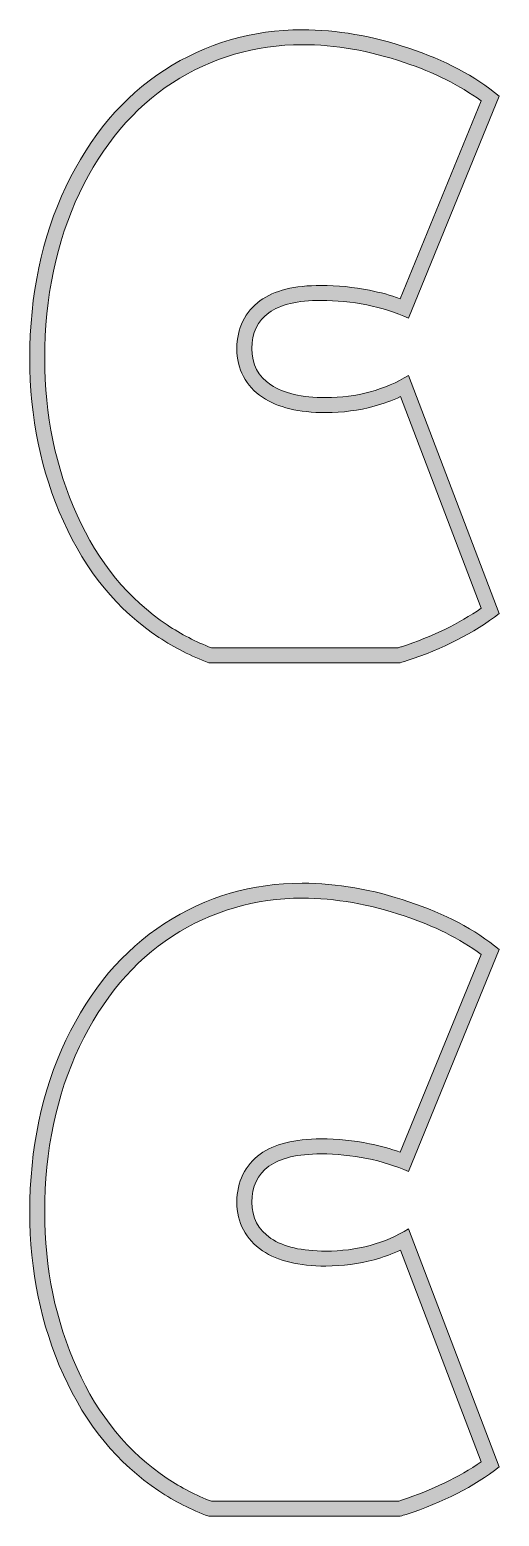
# Model space of a CAD drawing. Header units: millimetres. Extents: x 17 to 633, y 42 to 340.
# Drawn here: x 16.5 to 110.7, y 42.2 to 340.4 of the extents above; entities that cross this region are included whole.
import ezdxf

# ---------------------------------------------------------------- set-up
doc = ezdxf.new("R2010")
doc.units = ezdxf.units.MM
doc.header["$MEASUREMENT"] = 0
doc.layers.add('Layer 1', color=7, linetype='Continuous')

# ---------------------------------------------------------------- blocks, each defined once
blk = doc.blocks.new('block 7')
at = {"layer": 'Layer 1'}
h = blk.add_hatch(color=2, dxfattribs=at)
h.dxf.hatch_style = 2
edge = h.paths.add_edge_path()
edge.add_spline(control_points=[(71.16, 169.2), (61.14, 169.2), (51.93, 166.5), (43.53, 161.1), (35.22, 155.69), (28.64, 147.9), (23.8, 137.71), (18.96, 127.51), (16.54, 116.03), (16.54, 103.24), (16.54, 91.45), (18.79, 80.57), (23.29, 70.59), (27.78, 60.56), (34.17, 52.8), (42.44, 47.29), (45.59, 45.19), (48.93, 43.49), (52.45, 42.19), (52.45, 42.19), (90.81, 42.19), (90.81, 42.19), (91.22, 42.32), (91.63, 42.44), (92.04, 42.57), (99.41, 45), (105.62, 48.16), (110.68, 52.08), (110.68, 52.08), (92.49, 99.85), (92.49, 99.85), (90.18, 98.41), (87.61, 97.31), (84.78, 96.54), (81.95, 95.77), (79, 95.39), (75.91, 95.39), (71.11, 95.39), (67.44, 96.24), (64.89, 97.95), (62.34, 99.66), (61.07, 102.08), (61.07, 105.22), (61.07, 108.36), (62.21, 110.76), (64.5, 112.41), (66.79, 114.07), (70.27, 114.89), (74.94, 114.89), (78.03, 114.89), (81.08, 114.59), (84.1, 113.98), (87.13, 113.38), (89.92, 112.49), (92.49, 111.34), (92.49, 111.34), (110.67, 155.89), (110.67, 155.89), (105.79, 159.91), (99.75, 163.1), (92.55, 165.47), (85.27, 167.96), (78.14, 169.2), (71.16, 169.2), (71.16, 169.2), (71.16, 169.2), (71.16, 169.2)], knot_values=[0, 0, 0, 0, 1, 1, 1, 2, 2, 2, 3, 3, 3, 4, 4, 4, 5, 5, 5, 6, 6, 6, 7, 7, 7, 8, 8, 8, 9, 9, 9, 10, 10, 10, 11, 11, 11, 12, 12, 12, 13, 13, 13, 14, 14, 14, 15, 15, 15, 16, 16, 16, 17, 17, 17, 18, 18, 18, 19, 19, 19, 20, 20, 20, 21, 21, 21, 22, 22, 22, 22], degree=3, periodic=1)
edge = h.paths.add_edge_path()
edge.add_spline(control_points=[(71.16, 166.2), (77.78, 166.2), (84.65, 165), (91.59, 162.64), (91.59, 162.64), (91.6, 162.63), (91.6, 162.63), (91.6, 162.63), (91.62, 162.63), (91.62, 162.63), (97.6, 160.66), (102.77, 158.07), (107.04, 154.92), (107.04, 154.92), (90.84, 115.24), (90.84, 115.24), (88.89, 115.93), (86.84, 116.5), (84.69, 116.93), (81.5, 117.57), (78.21, 117.9), (74.95, 117.9), (69.58, 117.9), (65.59, 116.9), (62.75, 114.85), (59.69, 112.64), (58.07, 109.31), (58.07, 105.23), (58.07, 101.1), (59.85, 97.72), (63.22, 95.46), (66.31, 93.39), (70.46, 92.39), (75.91, 92.39), (79.26, 92.39), (82.5, 92.82), (85.57, 93.65), (87.44, 94.16), (89.22, 94.81), (90.91, 95.59), (90.91, 95.59), (107.06, 53.14), (107.06, 53.14), (102.63, 50.04), (97.27, 47.45), (91.11, 45.42), (90.86, 45.34), (90.63, 45.27), (90.39, 45.2), (90.38, 45.19), (90.37, 45.19), (90.37, 45.19), (90.37, 45.19), (52.99, 45.19), (52.99, 45.19), (49.87, 46.39), (46.88, 47.93), (44.1, 49.78), (36.35, 54.95), (30.27, 62.36), (26.02, 71.83), (21.72, 81.36), (19.54, 91.93), (19.54, 103.24), (19.54, 115.51), (21.89, 126.68), (26.51, 136.42), (31.09, 146.06), (37.37, 153.51), (45.16, 158.57), (53.02, 163.63), (61.76, 166.2), (71.16, 166.2)], knot_values=[0, 0, 0, 0, 0.352778, 0.352778, 0.352778, 0.705556, 0.705556, 0.705556, 1.058333, 1.058333, 1.058333, 1.411111, 1.411111, 1.411111, 1.763889, 1.763889, 1.763889, 2.116667, 2.116667, 2.116667, 2.469444, 2.469444, 2.469444, 2.822222, 2.822222, 2.822222, 3.175, 3.175, 3.175, 3.527778, 3.527778, 3.527778, 3.880556, 3.880556, 3.880556, 4.233333, 4.233333, 4.233333, 4.586111, 4.586111, 4.586111, 4.938889, 4.938889, 4.938889, 5.291667, 5.291667, 5.291667, 5.644444, 5.644444, 5.644444, 5.997222, 5.997222, 5.997222, 6.35, 6.35, 6.35, 6.702778, 6.702778, 6.702778, 7.055556, 7.055556, 7.055556, 7.408333, 7.408333, 7.408333, 7.761111, 7.761111, 7.761111, 8.113889, 8.113889, 8.113889, 8.466667, 8.466667, 8.466667, 8.466667], degree=3, periodic=0)
edge.add_line((71.16, 166.2), (71.16, 166.2))
at = {"layer": 'Layer 1', "lineweight": 0}
for points, knots in [([(71.16, 169.2), (61.14, 169.2), (51.93, 166.5), (43.53, 161.1), (35.22, 155.69), (28.64, 147.9), (23.8, 137.71), (18.96, 127.51), (16.54, 116.03), (16.54, 103.24), (16.54, 91.45), (18.79, 80.57), (23.29, 70.59), (27.78, 60.56), (34.17, 52.8), (42.44, 47.29), (45.59, 45.19), (48.93, 43.49), (52.45, 42.19), (52.45, 42.19), (90.81, 42.19), (90.81, 42.19), (91.22, 42.32), (91.63, 42.44), (92.04, 42.57), (99.41, 45), (105.62, 48.16), (110.68, 52.08), (110.68, 52.08), (92.49, 99.85), (92.49, 99.85), (90.18, 98.41), (87.61, 97.31), (84.78, 96.54), (81.95, 95.77), (79, 95.39), (75.91, 95.39), (71.11, 95.39), (67.44, 96.24), (64.89, 97.95), (62.34, 99.66), (61.07, 102.08), (61.07, 105.22), (61.07, 108.36), (62.21, 110.76), (64.5, 112.41), (66.79, 114.07), (70.27, 114.89), (74.94, 114.89), (78.03, 114.89), (81.08, 114.59), (84.1, 113.98), (87.13, 113.38), (89.92, 112.49), (92.49, 111.34), (92.49, 111.34), (110.67, 155.89), (110.67, 155.89), (105.79, 159.91), (99.75, 163.1), (92.55, 165.47), (85.27, 167.96), (78.14, 169.2), (71.16, 169.2), (71.16, 169.2), (71.16, 169.2), (71.16, 169.2)], [0, 0, 0, 0, 1, 1, 1, 2, 2, 2, 3, 3, 3, 4, 4, 4, 5, 5, 5, 6, 6, 6, 7, 7, 7, 8, 8, 8, 9, 9, 9, 10, 10, 10, 11, 11, 11, 12, 12, 12, 13, 13, 13, 14, 14, 14, 15, 15, 15, 16, 16, 16, 17, 17, 17, 18, 18, 18, 19, 19, 19, 20, 20, 20, 21, 21, 21, 22, 22, 22, 22]), ([(71.16, 166.2), (77.78, 166.2), (84.65, 165), (91.59, 162.64), (91.59, 162.64), (91.6, 162.63), (91.6, 162.63), (91.6, 162.63), (91.62, 162.63), (91.62, 162.63), (97.6, 160.66), (102.77, 158.07), (107.04, 154.92), (107.04, 154.92), (90.84, 115.24), (90.84, 115.24), (88.89, 115.93), (86.84, 116.5), (84.69, 116.93), (81.5, 117.57), (78.21, 117.9), (74.95, 117.9), (69.58, 117.9), (65.59, 116.9), (62.75, 114.85), (59.69, 112.64), (58.07, 109.31), (58.07, 105.23), (58.07, 101.1), (59.85, 97.72), (63.22, 95.46), (66.31, 93.39), (70.46, 92.39), (75.91, 92.39), (79.26, 92.39), (82.5, 92.82), (85.57, 93.65), (87.44, 94.16), (89.22, 94.81), (90.91, 95.59), (90.91, 95.59), (107.06, 53.14), (107.06, 53.14), (102.63, 50.04), (97.27, 47.45), (91.11, 45.42), (90.86, 45.34), (90.63, 45.27), (90.39, 45.2), (90.38, 45.19), (90.37, 45.19), (90.37, 45.19), (90.37, 45.19), (52.99, 45.19), (52.99, 45.19), (49.87, 46.39), (46.88, 47.93), (44.1, 49.78), (36.35, 54.95), (30.27, 62.36), (26.02, 71.83), (21.72, 81.36), (19.54, 91.93), (19.54, 103.24), (19.54, 115.51), (21.89, 126.68), (26.51, 136.42), (31.09, 146.06), (37.37, 153.51), (45.16, 158.57), (53.02, 163.63), (61.76, 166.2), (71.16, 166.2)], [0, 0, 0, 0, 1, 1, 1, 2, 2, 2, 3, 3, 3, 4, 4, 4, 5, 5, 5, 6, 6, 6, 7, 7, 7, 8, 8, 8, 9, 9, 9, 10, 10, 10, 11, 11, 11, 12, 12, 12, 13, 13, 13, 14, 14, 14, 15, 15, 15, 16, 16, 16, 17, 17, 17, 18, 18, 18, 19, 19, 19, 20, 20, 20, 21, 21, 21, 22, 22, 22, 23, 23, 23, 24, 24, 24, 24])]:
    blk.add_open_spline(points, degree=3, knots=knots, dxfattribs=at)
blk = doc.blocks.new('block 13')
at = {"layer": 'Layer 1'}
h = blk.add_hatch(color=2, dxfattribs=at)
h.dxf.hatch_style = 2
edge = h.paths.add_edge_path()
edge.add_spline(control_points=[(71.16, 340.43), (61.14, 340.43), (51.93, 337.73), (43.53, 332.33), (35.22, 326.93), (28.64, 319.13), (23.8, 308.94), (18.96, 298.75), (16.54, 287.26), (16.54, 274.48), (16.54, 262.69), (18.79, 251.8), (23.29, 241.83), (27.78, 231.8), (34.17, 224.03), (42.44, 218.52), (45.59, 216.42), (48.93, 214.73), (52.45, 213.43), (52.45, 213.43), (90.81, 213.43), (90.81, 213.43), (91.22, 213.55), (91.63, 213.67), (92.04, 213.81), (99.41, 216.23), (105.62, 219.4), (110.68, 223.31), (110.68, 223.31), (92.49, 271.09), (92.49, 271.09), (90.18, 269.65), (87.61, 268.55), (84.78, 267.78), (81.95, 267.01), (79, 266.62), (75.91, 266.62), (71.11, 266.62), (67.44, 267.48), (64.89, 269.18), (62.34, 270.89), (61.07, 273.31), (61.07, 276.46), (61.07, 279.6), (62.21, 282), (64.5, 283.65), (66.79, 285.3), (70.27, 286.13), (74.94, 286.13), (78.03, 286.13), (81.08, 285.82), (84.1, 285.22), (87.12, 284.61), (89.92, 283.73), (92.49, 282.57), (92.49, 282.57), (110.67, 327.12), (110.67, 327.12), (105.79, 331.14), (99.75, 334.34), (92.55, 336.71), (85.27, 339.19), (78.14, 340.43), (71.16, 340.43), (71.16, 340.43), (71.16, 340.43), (71.16, 340.43)], knot_values=[0, 0, 0, 0, 1, 1, 1, 2, 2, 2, 3, 3, 3, 4, 4, 4, 5, 5, 5, 6, 6, 6, 7, 7, 7, 8, 8, 8, 9, 9, 9, 10, 10, 10, 11, 11, 11, 12, 12, 12, 13, 13, 13, 14, 14, 14, 15, 15, 15, 16, 16, 16, 17, 17, 17, 18, 18, 18, 19, 19, 19, 20, 20, 20, 21, 21, 21, 22, 22, 22, 22], degree=3, periodic=1)
edge = h.paths.add_edge_path()
edge.add_spline(control_points=[(71.16, 337.43), (77.78, 337.43), (84.65, 336.23), (91.59, 333.87), (91.59, 333.87), (91.6, 333.87), (91.6, 333.87), (91.6, 333.87), (91.62, 333.86), (91.62, 333.86), (97.6, 331.89), (102.77, 329.3), (107.04, 326.15), (107.04, 326.15), (90.84, 286.47), (90.84, 286.47), (88.89, 287.16), (86.84, 287.73), (84.69, 288.16), (81.5, 288.8), (78.21, 289.13), (74.95, 289.13), (69.58, 289.13), (65.59, 288.13), (62.75, 286.08), (59.69, 283.87), (58.07, 280.54), (58.07, 276.46), (58.07, 272.33), (59.85, 268.95), (63.22, 266.69), (66.31, 264.63), (70.46, 263.62), (75.91, 263.62), (79.26, 263.62), (82.5, 264.05), (85.57, 264.88), (87.44, 265.39), (89.22, 266.04), (90.91, 266.82), (90.91, 266.82), (107.06, 224.37), (107.06, 224.37), (102.63, 221.27), (97.27, 218.68), (91.11, 216.65), (90.86, 216.57), (90.63, 216.5), (90.39, 216.43), (90.38, 216.43), (90.37, 216.43), (90.37, 216.42), (90.37, 216.42), (52.99, 216.42), (52.99, 216.42), (49.87, 217.62), (46.88, 219.16), (44.1, 221.01), (36.35, 226.18), (30.27, 233.59), (26.02, 243.06), (21.72, 252.59), (19.54, 263.16), (19.54, 274.47), (19.54, 286.74), (21.89, 297.91), (26.51, 307.65), (31.09, 317.29), (37.37, 324.74), (45.16, 329.8), (53.02, 334.86), (61.76, 337.43), (71.16, 337.43)], knot_values=[0, 0, 0, 0, 0.352778, 0.352778, 0.352778, 0.705556, 0.705556, 0.705556, 1.058333, 1.058333, 1.058333, 1.411111, 1.411111, 1.411111, 1.763889, 1.763889, 1.763889, 2.116667, 2.116667, 2.116667, 2.469444, 2.469444, 2.469444, 2.822222, 2.822222, 2.822222, 3.175, 3.175, 3.175, 3.527778, 3.527778, 3.527778, 3.880556, 3.880556, 3.880556, 4.233333, 4.233333, 4.233333, 4.586111, 4.586111, 4.586111, 4.938889, 4.938889, 4.938889, 5.291667, 5.291667, 5.291667, 5.644444, 5.644444, 5.644444, 5.997222, 5.997222, 5.997222, 6.35, 6.35, 6.35, 6.702778, 6.702778, 6.702778, 7.055556, 7.055556, 7.055556, 7.408333, 7.408333, 7.408333, 7.761111, 7.761111, 7.761111, 8.113889, 8.113889, 8.113889, 8.466667, 8.466667, 8.466667, 8.466667], degree=3, periodic=0)
edge.add_line((71.16, 337.43), (71.16, 337.43))
at = {"layer": 'Layer 1', "lineweight": 0}
for points, knots in [([(71.16, 340.43), (61.14, 340.43), (51.93, 337.73), (43.53, 332.33), (35.22, 326.93), (28.64, 319.13), (23.8, 308.94), (18.96, 298.75), (16.54, 287.26), (16.54, 274.48), (16.54, 262.69), (18.79, 251.8), (23.29, 241.83), (27.78, 231.8), (34.17, 224.03), (42.44, 218.52), (45.59, 216.42), (48.93, 214.73), (52.45, 213.43), (52.45, 213.43), (90.81, 213.43), (90.81, 213.43), (91.22, 213.55), (91.63, 213.67), (92.04, 213.81), (99.41, 216.23), (105.62, 219.4), (110.68, 223.31), (110.68, 223.31), (92.49, 271.09), (92.49, 271.09), (90.18, 269.65), (87.61, 268.55), (84.78, 267.78), (81.95, 267.01), (79, 266.62), (75.91, 266.62), (71.11, 266.62), (67.44, 267.48), (64.89, 269.18), (62.34, 270.89), (61.07, 273.31), (61.07, 276.46), (61.07, 279.6), (62.21, 282), (64.5, 283.65), (66.79, 285.3), (70.27, 286.13), (74.94, 286.13), (78.03, 286.13), (81.08, 285.82), (84.1, 285.22), (87.12, 284.61), (89.92, 283.73), (92.49, 282.57), (92.49, 282.57), (110.67, 327.12), (110.67, 327.12), (105.79, 331.14), (99.75, 334.34), (92.55, 336.71), (85.27, 339.19), (78.14, 340.43), (71.16, 340.43), (71.16, 340.43), (71.16, 340.43), (71.16, 340.43)], [0, 0, 0, 0, 1, 1, 1, 2, 2, 2, 3, 3, 3, 4, 4, 4, 5, 5, 5, 6, 6, 6, 7, 7, 7, 8, 8, 8, 9, 9, 9, 10, 10, 10, 11, 11, 11, 12, 12, 12, 13, 13, 13, 14, 14, 14, 15, 15, 15, 16, 16, 16, 17, 17, 17, 18, 18, 18, 19, 19, 19, 20, 20, 20, 21, 21, 21, 22, 22, 22, 22]), ([(71.16, 337.43), (77.78, 337.43), (84.65, 336.23), (91.59, 333.87), (91.59, 333.87), (91.6, 333.87), (91.6, 333.87), (91.6, 333.87), (91.62, 333.86), (91.62, 333.86), (97.6, 331.89), (102.77, 329.3), (107.04, 326.15), (107.04, 326.15), (90.84, 286.47), (90.84, 286.47), (88.89, 287.16), (86.84, 287.73), (84.69, 288.16), (81.5, 288.8), (78.21, 289.13), (74.95, 289.13), (69.58, 289.13), (65.59, 288.13), (62.75, 286.08), (59.69, 283.87), (58.07, 280.54), (58.07, 276.46), (58.07, 272.33), (59.85, 268.95), (63.22, 266.69), (66.31, 264.63), (70.46, 263.62), (75.91, 263.62), (79.26, 263.62), (82.5, 264.05), (85.57, 264.88), (87.44, 265.39), (89.22, 266.04), (90.91, 266.82), (90.91, 266.82), (107.06, 224.37), (107.06, 224.37), (102.63, 221.27), (97.27, 218.68), (91.11, 216.65), (90.86, 216.57), (90.63, 216.5), (90.39, 216.43), (90.38, 216.43), (90.37, 216.43), (90.37, 216.42), (90.37, 216.42), (52.99, 216.42), (52.99, 216.42), (49.87, 217.62), (46.88, 219.16), (44.1, 221.01), (36.35, 226.18), (30.27, 233.59), (26.02, 243.06), (21.72, 252.59), (19.54, 263.16), (19.54, 274.47), (19.54, 286.74), (21.89, 297.91), (26.51, 307.65), (31.09, 317.29), (37.37, 324.74), (45.16, 329.8), (53.02, 334.86), (61.76, 337.43), (71.16, 337.43)], [0, 0, 0, 0, 1, 1, 1, 2, 2, 2, 3, 3, 3, 4, 4, 4, 5, 5, 5, 6, 6, 6, 7, 7, 7, 8, 8, 8, 9, 9, 9, 10, 10, 10, 11, 11, 11, 12, 12, 12, 13, 13, 13, 14, 14, 14, 15, 15, 15, 16, 16, 16, 17, 17, 17, 18, 18, 18, 19, 19, 19, 20, 20, 20, 21, 21, 21, 22, 22, 22, 23, 23, 23, 24, 24, 24, 24])]:
    blk.add_open_spline(points, degree=3, knots=knots, dxfattribs=at)

msp = doc.modelspace()

# ---------------------------------------------------------------- block references
at = {"layer": 'Layer 1'}
for name in ['block 13', 'block 7']:
    msp.add_blockref(name, (0, 0), dxfattribs=at)

doc.saveas('drawing.dxf')
